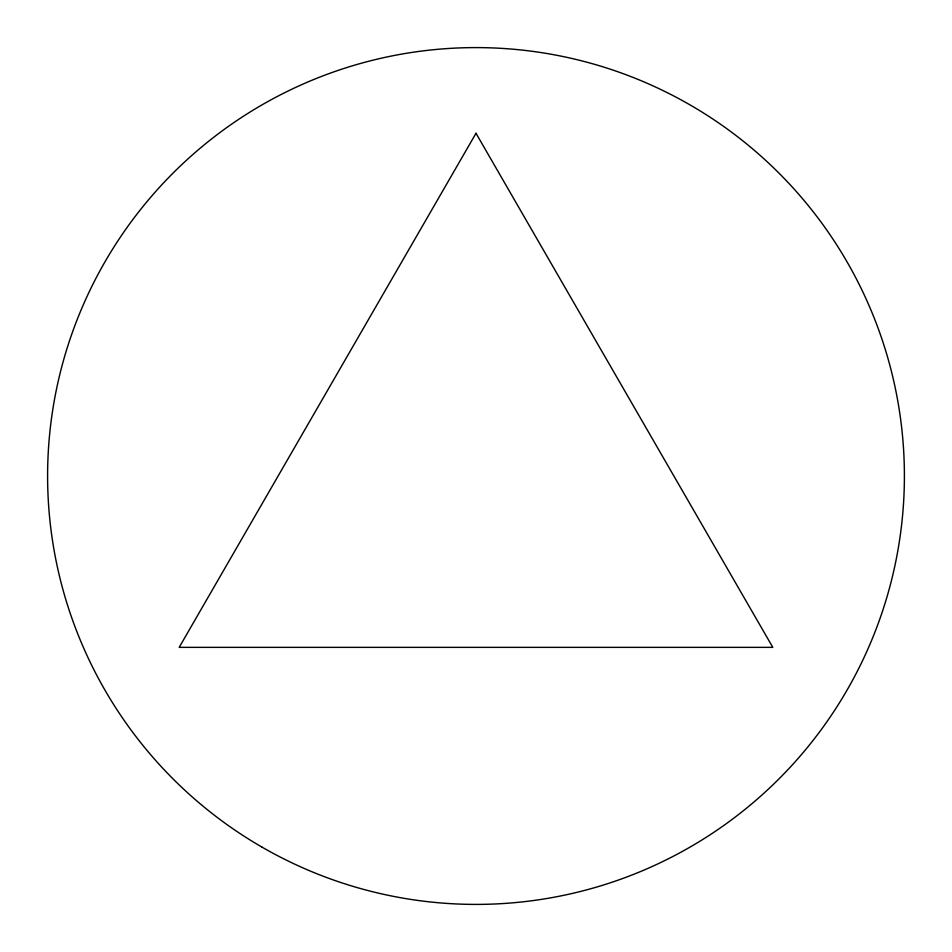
<?xml version="1.0" encoding="UTF-8"?>
<svg xmlns="http://www.w3.org/2000/svg" width="952" height="952" viewBox="0 0 952 952"><rect width="100%" height="100%" fill="white"/><g stroke="black" fill="none" stroke-linecap="round" stroke-linejoin="round"><path stroke-width="1.43" d="M476 133.28L179.19 647.36L772.81 647.36L476 133.28M261.8 847.006A428.4 428.4 0 0 0 904.4 476A428.4 428.4 0 0 0 261.8 104.994A428.4 428.4 0 0 0 261.8 847.006"/></g></svg>
